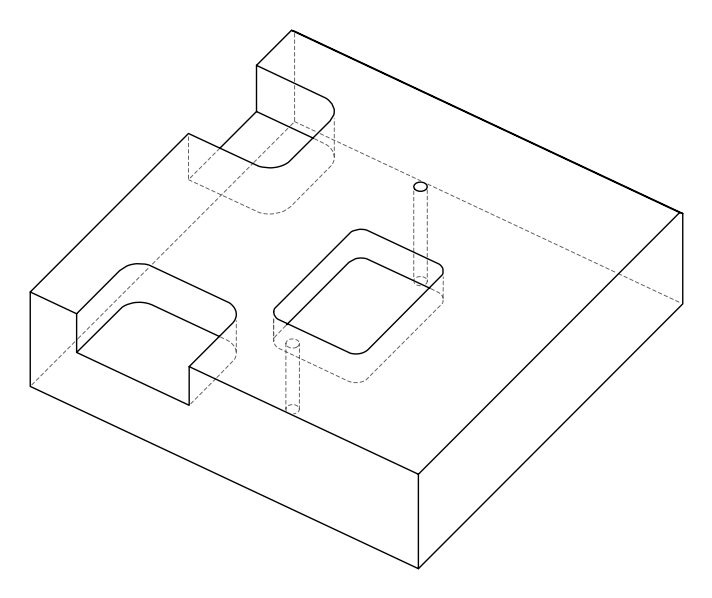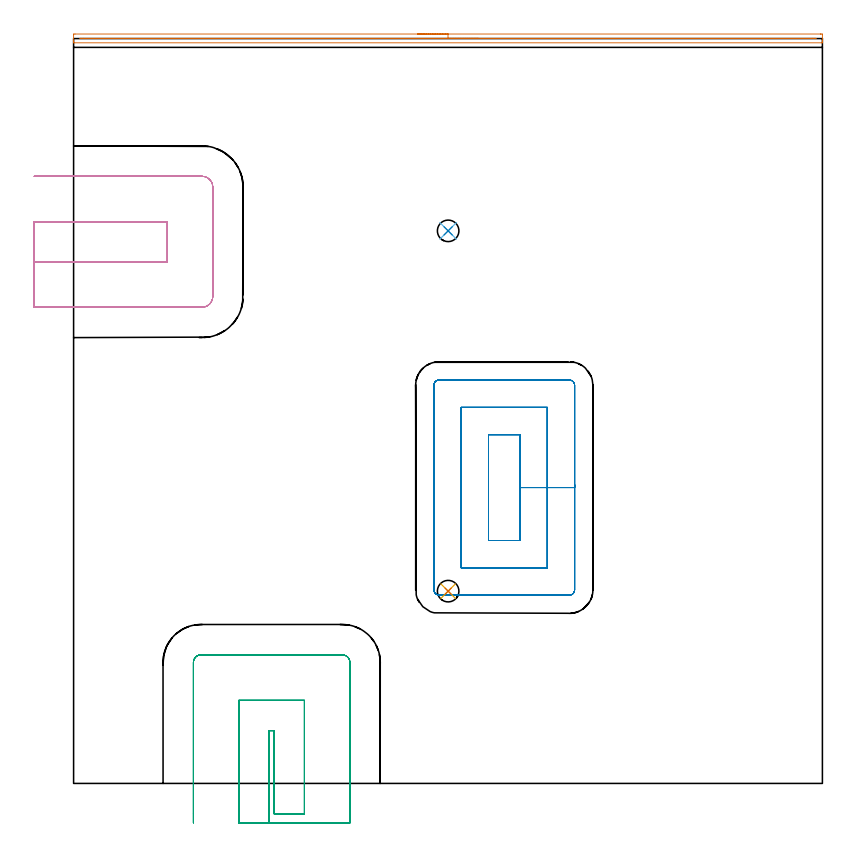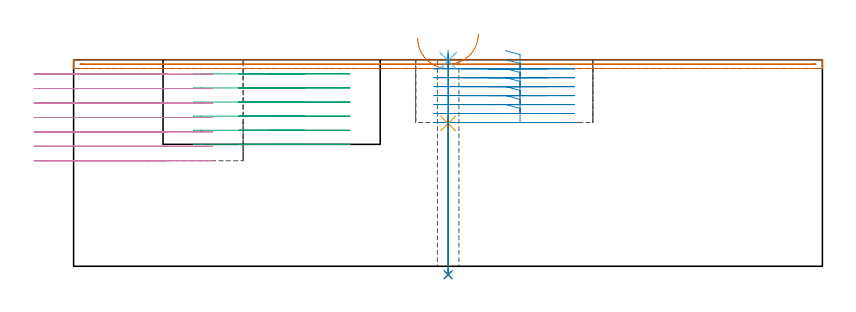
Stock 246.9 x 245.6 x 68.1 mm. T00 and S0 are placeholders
(PLAN: 8 operations, 4 tool changes, 22 min)
(1 AREA_MILL | FG_CHAMFER_SURFACE | UGT0205_001 | 4.08 min | 1041 mm3)
(2 MILL_RECTANGULAR_POCKET | POCKET_RECTANGULAR_STRAIGHT | NXT0201_011 | Follow Part, ap 3, ae 75% | 7.72 min | 99185 mm3)
(3 MILL_SLOT | SLOT_PARTIAL_RECTANGULAR | UGT0201_094 | Follow Part, ap 5, ae 75% | 4.99 min | 102806 mm3)
(4 MILL_SLOT_1 | SLOT_PARTIAL_RECTANGULAR_1 | UGT0201_094 | Follow Part, ap 5, ae 75% | 4.61 min | 115021 mm3)
(5 SPOT_DRILL | STEP1HOLE | NXT0321_9005460120000 | 0.03 min | 14 mm3)
(6 SPOT_DRILL_1 | STEP1HOLE_1 | NXT0321_9005460120000 | 0.03 min | 12 mm3)
(7 DRILL_THROUGH_HOLE_INTO_CENTER | STEP1HOLE | NXT0301_042 | 0.21 min | 1870 mm3)
(8 DRILL_THROUGH_HOLE_INTO_CENTER_1 | STEP1HOLE_1 | NXT0301_042 | 0.29 min | 2685 mm3)
(TOOL UGT0205_001 | Chamfer Mill 20 x 3 x 45 deg. | D20 FL50 Z2)
(TOOL NXT0201_011 | ENDMILL 12mm [2P460-1200-NA 1630] | D12 FL38 Z6)
(TOOL UGT0201_094 | End mill 20 mm | D20 FL38 Z4)
(TOOL NXT0321_9005460120000 | NC Spot Drill, 142deg, 12mm, Carbide, Uncoated | D12 PA142 FL30 Z2)
(TOOL NXT0301_042 | Carbide Drill 7.1mm [860.1-0710-057A1-MM 2214] | D7.1 PA140 FL85 Z2)
(OP 1 AREA_MILL)
G17 G21 G94 G90
T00 M6
G54
G17 G0 G90 X113.45 Y247.1 S1061 M3
G43 Z78.1 H0
Z75.2
G94 G1 X113.488 Z74.328 F250.
X113.602 Z73.464
X113.791 Z72.612
X114.053 Z71.78
X114.387 Z70.974
X114.79 Z70.2
X115.259 Z69.464
X115.79 Z68.772
X116.379 Z68.129
X117.022 Z67.54
X117.714 Z67.009
X118.45 Z66.54
X119.224 Z66.137
X120.03 Z65.803
X120.862 Z65.541
X121.714 Z65.352
X122.578 Z65.238
X123.45 Z65.2
X246.282
X246.448 Y247.099 Z65.201
X246.898 Y247.091 Z65.205
X246.9 Y246.879 Z65.418
Y245.65 Z66.645
Y244.969 Z67.33
Y244.629 Z67.67
Y244.244 Z68.047
X246.891 Y244.203 Z68.088
X246.729 Y244.2 Z68.1
X0.171
X0.01 Y244.203 Z68.088
X0.006 Y244.243 Z68.049
X0. Y244.629 Z67.67
Y244.969 Z67.331
Y245.65 Z66.645
Y246.879 Z65.418
X0.002 Y247.091 Z65.205
X0.453 Y247.1 Z65.2
X123.45
Y245.686 Z66.614
X243.566
X244.461 Y245.685 Z66.615
X244.496 Y245.682 Z66.618
X244.826 Y245.65 Z66.65
X244.529 Y245.617 Z66.683
X244.496 Y245.616 Z66.684
X243.638 Y245.614 Z66.686
X3.334
X2.439 Y245.615 Z66.685
X2.404 Y245.618 Z66.682
X2.074 Y245.65 Z66.65
X2.371 Y245.683 Z66.617
X2.404 Y245.684 Z66.616
X3.262 Y245.686 Z66.614
X123.45
X124.322 Z66.652
X125.187 Z66.766
X126.038 Z66.955
X126.87 Z67.217
X127.676 Z67.551
X128.45 Z67.954
X129.186 Z68.423
X129.878 Z68.954
X130.521 Z69.543
X131.11 Z70.186
X131.642 Z70.879
X132.11 Z71.614
X132.513 Z72.388
X132.847 Z73.194
X133.109 Z74.026
X133.298 Z74.878
X133.412 Z75.743
X133.45 Z76.614
G0 Z78.1
M5
M2
(OP 2 MILL_RECTANGULAR_POCKET)
G17 G21 G94 G90
T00 M6
G54
G17 G0 G90 X142.418 Y80.1 S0 M3
G43 Z78.1 H1
Z71.1
G94 G1 X147.2 Z69.818 F250.
Y97.55 Z65.143
Y115. F500.
X136.8
Y80.1
X147.2
Y97.55
X156.2
Y124.
X127.8
Y71.1
X156.2
Y97.55
X165.2
Y131.3
G3 X163.5 Y133. R1.7
G1 X120.5
G3 X118.8 Y131.3 R1.7
G1 Y63.8
G3 X120.5 Y62.1 R1.7
G1 X163.5
G3 X165.2 Y63.8 R1.7
G1 Y97.55
Y98.55
G0 X142.418 Y80.1 Z68.143
G1 X147.2 Z66.861 F250.
Y97.55 Z62.186
Y115. F500.
X136.8
Y80.1
X147.2
Y97.55
X156.2
Y124.
X127.8
Y71.1
X156.2
Y97.55
X165.2
Y131.3
G3 X163.5 Y133. R1.7
G1 X120.5
G3 X118.8 Y131.3 R1.7
G1 Y63.8
G3 X120.5 Y62.1 R1.7
G1 X163.5
G3 X165.2 Y63.8 R1.7
G1 Y97.55
Y98.55
G0 X142.418 Y80.1 Z65.186
G1 X147.2 Z63.904 F250.
Y97.55 Z59.229
Y115. F500.
X136.8
Y80.1
X147.2
Y97.55
X156.2
Y124.
X127.8
Y71.1
X156.2
Y97.55
X165.2
Y131.3
G3 X163.5 Y133. R1.7
G1 X120.5
G3 X118.8 Y131.3 R1.7
G1 Y63.8
G3 X120.5 Y62.1 R1.7
G1 X163.5
G3 X165.2 Y63.8 R1.7
G1 Y97.55
Y98.55
G0 X142.418 Y80.1 Z62.229
G1 X147.2 Z60.947 F250.
Y97.55 Z56.271
Y115. F500.
X136.8
Y80.1
X147.2
Y97.55
X156.2
Y124.
X127.8
Y71.1
X156.2
Y97.55
X165.2
Y131.3
G3 X163.5 Y133. R1.7
G1 X120.5
G3 X118.8 Y131.3 R1.7
G1 Y63.8
G3 X120.5 Y62.1 R1.7
G1 X163.5
G3 X165.2 Y63.8 R1.7
G1 Y97.55
Y98.55
G0 X142.418 Y80.1 Z59.271
G1 X147.2 Z57.99 F250.
Y97.55 Z53.314
Y115. F500.
X136.8
Y80.1
X147.2
Y97.55
X156.2
Y124.
X127.8
Y71.1
X156.2
Y97.55
X165.2
Y131.3
G3 X163.5 Y133. R1.7
G1 X120.5
G3 X118.8 Y131.3 R1.7
G1 Y63.8
G3 X120.5 Y62.1 R1.7
G1 X163.5
G3 X165.2 Y63.8 R1.7
G1 Y97.55
Y98.55
G0 X142.418 Y80.1 Z56.314
G1 X147.2 Z55.033 F250.
Y97.55 Z50.357
Y115. F500.
X136.8
Y80.1
X147.2
Y97.55
X156.2
Y124.
X127.8
Y71.1
X156.2
Y97.55
X165.2
Y131.3
G3 X163.5 Y133. R1.7
G1 X120.5
G3 X118.8 Y131.3 R1.7
G1 Y63.8
G3 X120.5 Y62.1 R1.7
G1 X163.5
G3 X165.2 Y63.8 R1.7
G1 Y97.55
Y98.55
G0 X142.418 Y80.1 Z53.357
G1 X147.2 Z52.076 F250.
Y97.55 Z47.4
Y115. F500.
X136.8
Y80.1
X147.2
Y97.55
X156.2
Y124.
X127.8
Y71.1
X156.2
Y97.55
X165.2
Y131.3
G3 X163.5 Y133. R1.7
G1 X120.5
G3 X118.8 Y131.3 R1.7
G1 Y63.8
G3 X120.5 Y62.1 R1.7
G1 X163.5
G3 X165.2 Y63.8 R1.7
G1 Y97.55
Y98.55
G0 Z78.1
M5
M2
(OP 3 MILL_SLOT)
G17 G21 G94 G90
T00 M6
G54
G17 G0 G90 X64.5 Y-13. S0 M3
G43 Z78.1 H0
Z63.45
G94 G1 Y-10. F250.
Y17.4 F500.
X66.1
Y-10.
X76.1
Y27.4
X54.5
Y-10.
Y-13. F250.
X91.1
Y-10.
Y39.9 F500.
G3 X88.6 Y42.4 R2.5
G1 X42.
G3 X39.5 Y39.9 R2.5
G1 Y-10.
Y-13. F250.
G0 X64.5 Z58.8
G1 Y-10.
Y17.4 F500.
X66.1
Y-10.
X76.1
Y27.4
X54.5
Y-10.
Y-13. F250.
X91.1
Y-10.
Y39.9 F500.
G3 X88.6 Y42.4 R2.5
G1 X42.
G3 X39.5 Y39.9 R2.5
G1 Y-10.
Y-13. F250.
G0 X64.5 Z54.15
G1 Y-10.
Y17.4 F500.
X66.1
Y-10.
X76.1
Y27.4
X54.5
Y-10.
Y-13. F250.
X91.1
Y-10.
Y39.9 F500.
G3 X88.6 Y42.4 R2.5
G1 X42.
G3 X39.5 Y39.9 R2.5
G1 Y-10.
Y-13. F250.
G0 X64.5 Z49.5
G1 Y-10.
Y17.4 F500.
X66.1
Y-10.
X76.1
Y27.4
X54.5
Y-10.
Y-13. F250.
X91.1
Y-10.
Y39.9 F500.
G3 X88.6 Y42.4 R2.5
G1 X42.
G3 X39.5 Y39.9 R2.5
G1 Y-10.
Y-13. F250.
G0 X64.5 Z44.85
G1 Y-10.
Y17.4 F500.
X66.1
Y-10.
X76.1
Y27.4
X54.5
Y-10.
Y-13. F250.
X91.1
Y-10.
Y39.9 F500.
G3 X88.6 Y42.4 R2.5
G1 X42.
G3 X39.5 Y39.9 R2.5
G1 Y-10.
Y-13. F250.
G0 X64.5 Z40.2
G1 Y-10.
Y17.4 F500.
X66.1
Y-10.
X76.1
Y27.4
X54.5
Y-10.
Y-13. F250.
X91.1
Y-10.
Y39.9 F500.
G3 X88.6 Y42.4 R2.5
G1 X42.
G3 X39.5 Y39.9 R2.5
G1 Y-10.
Y-13. F250.
G0 Z78.1
M5
M2
(OP 4 MILL_SLOT_1)
G17 G21 G94 G90
T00 M6
G54
G17 G0 G90 X-13. Y172. S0 M3
G43 Z78.1 H0
Z63.343
G94 G1 X-10. F250.
X30.9 F500.
Y185.2
X-10.
X-13. F250.
Y157.
X-10.
X42.3 F500.
G3 X45.9 Y160.6 R3.6
G1 Y196.6
G3 X42.3 Y200.2 R3.6
G1 X-10.
X-13. F250.
G0 Y172. Z58.586
G1 X-10.
X30.9 F500.
Y185.2
X-10.
X-13. F250.
Y157.
X-10.
X42.3 F500.
G3 X45.9 Y160.6 R3.6
G1 Y196.6
G3 X42.3 Y200.2 R3.6
G1 X-10.
X-13. F250.
G0 Y172. Z53.829
G1 X-10.
X30.9 F500.
Y185.2
X-10.
X-13. F250.
Y157.
X-10.
X42.3 F500.
G3 X45.9 Y160.6 R3.6
G1 Y196.6
G3 X42.3 Y200.2 R3.6
G1 X-10.
X-13. F250.
G0 Y172. Z49.071
G1 X-10.
X30.9 F500.
Y185.2
X-10.
X-13. F250.
Y157.
X-10.
X42.3 F500.
G3 X45.9 Y160.6 R3.6
G1 Y196.6
G3 X42.3 Y200.2 R3.6
G1 X-10.
X-13. F250.
G0 Y172. Z44.314
G1 X-10.
X30.9 F500.
Y185.2
X-10.
X-13. F250.
Y157.
X-10.
X42.3 F500.
G3 X45.9 Y160.6 R3.6
G1 Y196.6
G3 X42.3 Y200.2 R3.6
G1 X-10.
X-13. F250.
G0 Y172. Z39.557
G1 X-10.
X30.9 F500.
Y185.2
X-10.
X-13. F250.
Y157.
X-10.
X42.3 F500.
G3 X45.9 Y160.6 R3.6
G1 Y196.6
G3 X42.3 Y200.2 R3.6
G1 X-10.
X-13. F250.
G0 Y172. Z34.8
G1 X-10.
X30.9 F500.
Y185.2
X-10.
X-13. F250.
Y157.
X-10.
X42.3 F500.
G3 X45.9 Y160.6 R3.6
G1 Y196.6
G3 X42.3 Y200.2 R3.6
G1 X-10.
X-13. F250.
G0 Z78.1
M5
M2
(OP 5 SPOT_DRILL)
G17 G21 G94 G90
T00 M6
G54
G17 G0 G90 X123.5 Y63.4 S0 M3
G43 Z78.1 H0
G94 G81 G98 Z47.094 F250. R50.4
G80
M5
M2
(OP 6 SPOT_DRILL_1)
G17 G21 G94 G90
T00 M6
G54
G17 G0 G90 X123.5 Y182.2 S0 M3
G43 Z78.1 H0
G94 G81 G98 Z67.794 F250. R71.1
G80
M5
M2
(OP 7 DRILL_THROUGH_HOLE_INTO_CENTER)
G17 G21 G94 G90
T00 M6
G54
G17 G0 G90 X123.5 Y63.4 S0 M3
G43 Z78.1 H1
G94 G73 G98 Z-2.792 F250. Q6.274 R49.4
G80
M5
M2
(OP 8 DRILL_THROUGH_HOLE_INTO_CENTER_1)
G17 G21 G94 G90
T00 M6
G54
G17 G0 G90 X123.5 Y182.2 S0 M3
G43 Z78.1 H1
G94 G73 G98 Z-2.792 F250. Q7.089 R70.1
G80
M5
M2
